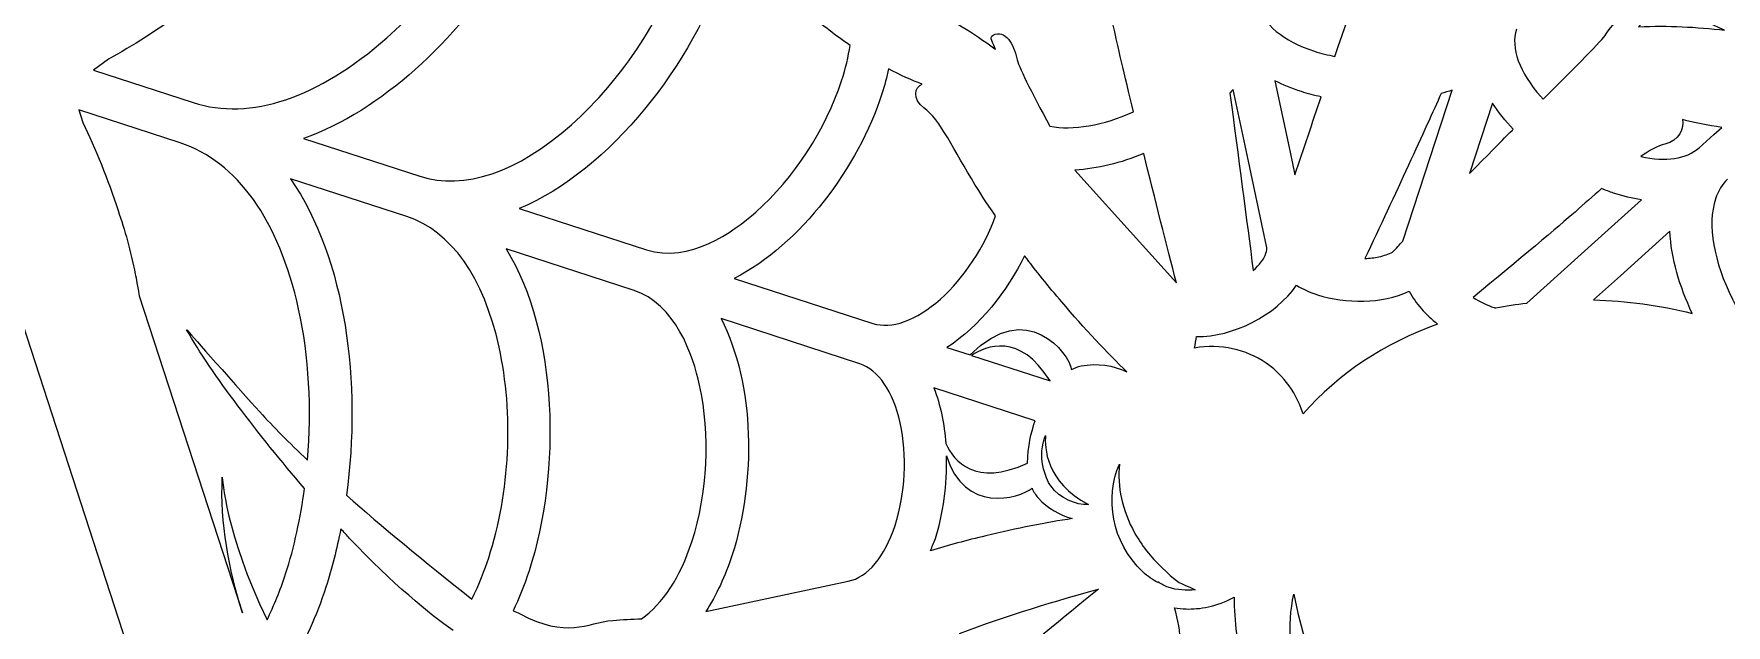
# Model space of a CAD drawing. Header units: millimetres. Extents: x -210 to 134, y -139 to 86.
# Drawn here: x -68.91 to -40.12, y -64.29 to -54.24 of the extents above; entities that cross this region are included whole.
import ezdxf

# ---------------------------------------------------------------- set-up
doc = ezdxf.new("R2010")
doc.units = ezdxf.units.MM
doc.header["$MEASUREMENT"] = 0
for name, color, linetype in [('Side 1 Detail', 7, 'Continuous'), ('Side 1 Outline', 7, 'Continuous'), ('Side 1 Scoring', 7, 'Continuous')]:
    doc.layers.add(name, color=color, linetype=linetype)

msp = doc.modelspace()

# ---------------------------------------------------------------- linework, layer by layer
at = {"layer": 'Side 1 Detail', "color": 250, "lineweight": 9}
for points, knots in [([(-62.9027, -54.3003), (-62.5076, -53.9493), (-62.1352, -53.5393), (-61.7986, -53.0945), (-61.7986, -53.0945), (-62.108, -53.1386), (-62.3942, -53.1869), (-62.6519, -53.2413), (-62.6519, -53.2413), (-63.8181, -53.49), (-64.4865, -53.6444), (-64.4802, -53.641), (-64.4802, -53.641), (-63.7416, -53.3061), (-62.6075, -52.9626), (-61.5157, -52.6966), (-61.5157, -52.6966), (-61.0534, -52.0138), (-60.6765, -51.2683), (-60.435, -50.5255), (-60.435, -50.5255), (-60.4243, -50.4928), (-60.4181, -50.4618), (-60.4081, -50.4291), (-60.4081, -50.4291), (-61.862, -51.2028), (-62.4631, -51.9501), (-62.4631, -51.9501), (-62.4631, -51.9501), (-61.9095, -51.1146), (-61.125, -50.4415), (-60.2679, -49.9061), (-60.2679, -49.9061), (-60.2166, -49.6756), (-60.1859, -49.4551), (-60.1656, -49.2409)], [0, 0, 0, 0, 0.1, 0.1, 0.1, 0.1, 0.2, 0.2, 0.2, 0.2, 0.3, 0.3, 0.3, 0.3, 0.4, 0.4, 0.4, 0.4, 0.5, 0.5, 0.5, 0.5, 0.6, 0.6, 0.6, 0.6, 0.7, 0.7, 0.7, 0.7, 0.8, 0.8, 0.8, 0.8, 1, 1, 1, 1]), ([(-48.0736, -53.7357), (-48.0041, -54.0681), (-47.6578, -54.3579), (-47.1235, -54.5315), (-47.1235, -54.5315), (-47.0122, -54.5677), (-46.8941, -54.5938), (-46.7749, -54.618), (-46.7749, -54.618), (-46.7449, -54.5298), (-46.7139, -54.4392), (-46.6846, -54.3534), (-46.6846, -54.3534), (-46.3001, -53.2275), (-45.9539, -52.2891), (-45.937, -52.1137), (-45.937, -52.1137), (-45.9343, -52.0865), (-45.9294, -52.0596), (-45.9257, -52.0328), (-45.9257, -52.0328), (-46.5158, -52.0197), (-47.1032, -51.9294), (-47.6217, -51.7627), (-47.6217, -51.7627), (-47.9872, -51.6438), (-48.3117, -51.4912), (-48.5894, -51.3114)], [0, 0, 0, 0, 0.125, 0.125, 0.125, 0.125, 0.25, 0.25, 0.25, 0.25, 0.375, 0.375, 0.375, 0.375, 0.5, 0.5, 0.5, 0.5, 0.625, 0.625, 0.625, 0.625, 0.75, 0.75, 0.75, 0.75, 1, 1, 1, 1]), ([(-43.6863, -54.157), (-43.7893, -54.474), (-43.6395, -54.8908), (-43.2743, -55.3022), (-43.2743, -55.3022), (-43.2612, -55.317), (-43.2443, -55.3297), (-43.2309, -55.3442), (-43.2309, -55.3442), (-42.6646, -54.7782), (-42.2319, -54.3499), (-42.1599, -54.2369), (-42.1599, -54.2369), (-41.9787, -53.9544), (-41.6796, -53.7074), (-41.5367, -53.9465), (-41.5367, -53.9465), (-41.4988, -54.0106), (-41.5453, -54.0537), (-41.6101, -54.1153), (-41.6101, -54.1153), (-41.1067, -54.0916), (-40.6189, -54.1188), (-40.1456, -54.1711), (-40.1456, -54.1711), (-41.1581, -53.7557), (-42.1627, -52.9981), (-42.7332, -52.1099)], [0, 0, 0, 0, 0.125, 0.125, 0.125, 0.125, 0.25, 0.25, 0.25, 0.25, 0.375, 0.375, 0.375, 0.375, 0.5, 0.5, 0.5, 0.5, 0.625, 0.625, 0.625, 0.625, 0.75, 0.75, 0.75, 0.75, 1, 1, 1, 1]), ([(-59.7639, -55.7827), (-58.8957, -55.0128), (-58.163, -53.8914), (-57.8019, -52.7828), (-57.8019, -52.7828), (-58.9818, -52.8344), (-59.9868, -52.8972), (-60.8384, -52.9812), (-60.8384, -52.9812), (-61.7421, -54.363), (-62.9892, -55.5454), (-64.3187, -56.0132)], [0, 0, 0, 0, 0.25, 0.25, 0.25, 0.25, 0.5, 0.5, 0.5, 0.5, 1, 1, 1, 1]), ([(-52.1878, -54.6562), (-52.1682, -54.7592), (-51.9466, -55.2195), (-51.6221, -55.8062), (-51.6221, -55.8062), (-51.239, -55.8816), (-50.7109, -55.7903), (-50.2003, -55.5609), (-50.2003, -55.5609), (-50.355, -54.9243), (-50.4804, -54.3934), (-50.5321, -54.1546), (-50.5321, -54.1546), (-50.6361, -53.6685), (-50.7188, -53.2186), (-50.8228, -52.873), (-50.8228, -52.873), (-51.732, -53.4308), (-52.8144, -53.7705), (-53.7467, -53.7222)], [0, 0, 0, 0, 0.1666667, 0.1666667, 0.1666667, 0.1666667, 0.3333333, 0.3333333, 0.3333333, 0.3333333, 0.5, 0.5, 0.5, 0.5, 0.6666667, 0.6666667, 0.6666667, 0.6666667, 1, 1, 1, 1]), ([(-65.3119, -52.9778), (-65.3873, -53.0498), (-65.4879, -53.1452), (-65.5031, -53.1586), (-65.5031, -53.1586), (-65.7987, -53.4297), (-66.0953, -53.6682), (-66.383, -53.8669), (-66.383, -53.8669), (-66.7929, -54.1643), (-67.2284, -54.4395), (-67.6356, -54.6652)], [0, 0, 0, 0, 0.25, 0.25, 0.25, 0.25, 0.5, 0.5, 0.5, 0.5, 1, 1, 1, 1]), ([(-56.6254, -57.2652), (-55.9798, -56.6923), (-55.4341, -55.8578), (-55.1668, -55.0331), (-55.1668, -55.0331), (-55.0985, -54.8233), (-55.0507, -54.6225), (-55.0224, -54.4323), (-55.0224, -54.4323), (-55.2646, -54.2666), (-55.4996, -54.0864), (-55.7083, -53.9038), (-55.7083, -53.9038), (-56.0487, -53.6027), (-56.1555, -53.1893), (-57.0516, -53.0646), (-57.0516, -53.0646), (-57.0819, -53.0601), (-57.1039, -53.0522), (-57.1308, -53.0463), (-57.1308, -53.0463), (-57.6975, -54.7378), (-59.0921, -56.5541), (-60.6493, -57.2056)], [0, 0, 0, 0, 0.1428571, 0.1428571, 0.1428571, 0.1428571, 0.2857143, 0.2857143, 0.2857143, 0.2857143, 0.4285714, 0.4285714, 0.4285714, 0.4285714, 0.5714286, 0.5714286, 0.5714286, 0.5714286, 0.7142857, 0.7142857, 0.7142857, 0.7142857, 1, 1, 1, 1]), ([(-53.6871, -53.7887), (-53.305, -53.9909), (-52.9254, -54.2187), (-52.5616, -54.4895), (-52.5616, -54.4895), (-52.5574, -54.4929), (-52.5551, -54.4967), (-52.5516, -54.5005), (-52.5516, -54.5005), (-52.5822, -54.3782), (-52.6715, -54.2996), (-52.5895, -54.2576), (-52.5895, -54.2576), (-52.3866, -54.1522), (-52.2353, -54.413), (-52.1878, -54.6562)], [0, 0, 0, 0, 0.2, 0.2, 0.2, 0.2, 0.4, 0.4, 0.4, 0.4, 0.6, 0.6, 0.6, 0.6, 1, 1, 1, 1]), ([(-67.6356, -54.6652), (-67.6356, -54.6652), (-67.8929, -54.8519), (-67.8929, -54.8519), (-67.8929, -54.8519), (-67.8929, -54.8519), (-66.1949, -55.4038), (-66.1949, -55.4038)], [0, 0, 0, 0, 0.3333333, 0.3333333, 0.3333333, 0.3333333, 1, 1, 1, 1]), ([(-53.4873, -58.7479), (-53.0818, -58.3879), (-52.727, -57.8481), (-52.5495, -57.33), (-52.5495, -57.33), (-52.7087, -57.0995), (-52.8293, -56.9138), (-52.8927, -56.8073), (-52.8927, -56.8073), (-53.2527, -56.2203), (-53.4942, -55.6884), (-53.7663, -55.4947), (-53.7663, -55.4947), (-53.9699, -55.3483), (-53.9255, -55.1361), (-53.7939, -55.0903), (-53.7939, -55.0903), (-53.973, -55.0269), (-54.1684, -54.936), (-54.3689, -54.8288), (-54.3689, -54.8288), (-54.4002, -54.9694), (-54.433, -55.1106), (-54.4802, -55.256), (-54.4802, -55.256), (-54.8881, -56.4993), (-55.8627, -57.8226), (-56.9933, -58.3934)], [0, 0, 0, 0, 0.125, 0.125, 0.125, 0.125, 0.25, 0.25, 0.25, 0.25, 0.375, 0.375, 0.375, 0.375, 0.5, 0.5, 0.5, 0.5, 0.625, 0.625, 0.625, 0.625, 0.75, 0.75, 0.75, 0.75, 1, 1, 1, 1]), ([(-48.504, -55.1795), (-48.5212, -55.2009), (-48.5429, -55.2209), (-48.5611, -55.2422), (-48.5611, -55.2422), (-48.4185, -56.3126), (-48.2742, -57.4192), (-48.1649, -58.2619), (-48.1649, -58.2619), (-48.0571, -58.164), (-47.9782, -58.061), (-47.9479, -57.968), (-47.9479, -57.968), (-47.9324, -57.9208), (-47.93, -57.8839), (-47.9369, -57.8488)], [0, 0, 0, 0, 0.2, 0.2, 0.2, 0.2, 0.4, 0.4, 0.4, 0.4, 0.6, 0.6, 0.6, 0.6, 1, 1, 1, 1]), ([(-47.9369, -57.8488), (-47.9369, -57.8488), (-48.3014, -56.1366), (-48.3014, -56.1366), (-48.3014, -56.1366), (-48.3014, -56.1366), (-48.504, -55.1795), (-48.504, -55.1795)], [0, 0, 0, 0, 0.3333333, 0.3333333, 0.3333333, 0.3333333, 1, 1, 1, 1]), ([(-47.4573, -56.634), (-47.3082, -56.1903), (-47.1566, -55.7425), (-47.0091, -55.307), (-47.0091, -55.307), (-47.1249, -55.2815), (-47.2379, -55.2525), (-47.3454, -55.2184), (-47.3454, -55.2184), (-47.5076, -55.1657), (-47.6592, -55.1027), (-47.7981, -55.0321)], [0, 0, 0, 0, 0.25, 0.25, 0.25, 0.25, 0.5, 0.5, 0.5, 0.5, 1, 1, 1, 1]), ([(-44.7825, -55.1919), (-44.8425, -55.215), (-44.9066, -55.2326), (-44.969, -55.2519), (-44.969, -55.2519), (-45.2273, -55.8313), (-45.7606, -56.9868), (-46.2643, -58.0572), (-46.2643, -58.0572), (-46.1819, -58.0527), (-46.1013, -58.0441), (-46.0259, -58.0276)], [0, 0, 0, 0, 0.25, 0.25, 0.25, 0.25, 0.5, 0.5, 0.5, 0.5, 1, 1, 1, 1]), ([(-66.4174, -56.09), (-66.4174, -56.09), (-68.1441, -55.5288), (-68.1441, -55.5288), (-68.1441, -55.5288), (-68.1441, -55.5288), (-68.0748, -55.7407), (-68.0748, -55.7407)], [0, 0, 0, 0, 0.3333333, 0.3333333, 0.3333333, 0.3333333, 1, 1, 1, 1]), ([(-68.0748, -55.7407), (-67.8588, -56.1893), (-67.6473, -56.7105), (-67.4747, -57.2394), (-67.4747, -57.2394), (-67.3607, -57.5653), (-67.2608, -57.9321), (-67.1812, -58.3235), (-67.1812, -58.3235), (-67.175, -58.3528), (-67.1233, -58.6318), (-67.114, -58.6897)], [0, 0, 0, 0, 0.25, 0.25, 0.25, 0.25, 0.5, 0.5, 0.5, 0.5, 1, 1, 1, 1]), ([(-40.1938, -55.8262), (-40.4349, -55.7928), (-40.663, -55.7483), (-40.8653, -55.6921), (-40.8653, -55.6921), (-40.8239, -55.8348), (-40.9235, -56.0597), (-41.1612, -56.1121), (-41.1612, -56.1121), (-41.2793, -56.1383), (-41.4182, -56.2151), (-41.5711, -56.3216), (-41.5711, -56.3216), (-41.1471, -56.4135), (-40.7936, -56.3639), (-40.581, -56.1745)], [0, 0, 0, 0, 0.2, 0.2, 0.2, 0.2, 0.4, 0.4, 0.4, 0.4, 0.6, 0.6, 0.6, 0.6, 1, 1, 1, 1]), ([(-40.581, -56.1745), (-40.581, -56.1745), (-40.3306, -55.9495), (-40.3306, -55.9495), (-40.3306, -55.9495), (-40.3306, -55.9495), (-40.1938, -55.8262), (-40.1938, -55.8262)], [0, 0, 0, 0, 0.3333333, 0.3333333, 0.3333333, 0.3333333, 1, 1, 1, 1]), ([(-64.9395, -64.2022), (-64.8244, -63.96), (-64.7169, -63.7041), (-64.6253, -63.4216), (-64.6253, -63.4216), (-64.4758, -62.9613), (-64.3707, -62.4687), (-64.3028, -61.9657), (-64.3028, -61.9657), (-65.0835, -61.061), (-65.8776, -60.0247), (-66.3082, -59.2668), (-66.3082, -59.2668), (-66.3113, -59.2602), (-65.861, -59.778), (-65.0638, -60.6644), (-65.0638, -60.6644), (-64.8348, -60.919), (-64.5609, -61.1929), (-64.2508, -61.4841), (-64.2508, -61.4841), (-64.1795, -60.6117), (-64.2256, -59.7239), (-64.4027, -58.9175), (-64.4027, -58.9175), (-64.7355, -57.4068), (-65.4511, -56.4029), (-66.4174, -56.09)], [0, 0, 0, 0, 0.125, 0.125, 0.125, 0.125, 0.25, 0.25, 0.25, 0.25, 0.375, 0.375, 0.375, 0.375, 0.5, 0.5, 0.5, 0.5, 0.625, 0.625, 0.625, 0.625, 0.75, 0.75, 0.75, 0.75, 1, 1, 1, 1]), ([(-44.4842, -56.6092), (-44.2334, -56.3543), (-43.9881, -56.1052), (-43.7566, -55.8716), (-43.7566, -55.8716), (-43.7518, -55.8665), (-43.747, -55.8617), (-43.7421, -55.8568)], [0, 0, 0, 0, 0.3333333, 0.3333333, 0.3333333, 0.3333333, 1, 1, 1, 1]), ([(-49.4717, -58.4703), (-49.6343, -57.8443), (-49.8382, -57.034), (-50.026, -56.272), (-50.026, -56.272), (-50.4129, -56.4315), (-50.816, -56.5324), (-51.1987, -56.5517)], [0, 0, 0, 0, 0.3333333, 0.3333333, 0.3333333, 0.3333333, 1, 1, 1, 1]), ([(-42.0362, -56.9431), (-42.1031, -56.921), (-42.1709, -56.8935), (-42.2392, -56.8666), (-42.2392, -56.8666), (-42.3825, -56.993), (-42.5327, -57.1277), (-42.6891, -57.2652), (-42.6891, -57.2652), (-42.9485, -57.4922), (-43.6529, -58.082), (-44.4232, -58.7183), (-44.4232, -58.7183), (-44.3085, -58.7914), (-44.1869, -58.852), (-44.067, -58.8909), (-44.067, -58.8909), (-44.0574, -58.894), (-44.0488, -58.8951), (-44.0391, -58.8978), (-44.0391, -58.8978), (-43.8655, -58.8637), (-43.6901, -58.8351), (-43.512, -58.8137)], [0, 0, 0, 0, 0.1428571, 0.1428571, 0.1428571, 0.1428571, 0.2857143, 0.2857143, 0.2857143, 0.2857143, 0.4285714, 0.4285714, 0.4285714, 0.4285714, 0.5714286, 0.5714286, 0.5714286, 0.5714286, 0.7142857, 0.7142857, 0.7142857, 0.7142857, 1, 1, 1, 1]), ([(-43.512, -58.8137), (-43.512, -58.8137), (-42.2963, -57.7189), (-42.2963, -57.7189), (-42.2963, -57.7189), (-42.2963, -57.7189), (-41.5625, -57.0581), (-41.5625, -57.0581)], [0, 0, 0, 0, 0.3333333, 0.3333333, 0.3333333, 0.3333333, 1, 1, 1, 1]), ([(-40.3034, -57.045), (-40.4422, -57.4726), (-40.3316, -58.1241), (-40.0129, -58.7459), (-40.0129, -58.7459), (-39.9027, -58.9629), (-39.7718, -59.1621), (-39.6309, -59.3374), (-39.6309, -59.3374), (-39.1885, -59.5152), (-38.7568, -59.7333), (-38.3441, -59.9951)], [0, 0, 0, 0, 0.25, 0.25, 0.25, 0.25, 0.5, 0.5, 0.5, 0.5, 1, 1, 1, 1]), ([(-63.5904, -62.0831), (-62.9944, -62.6054), (-62.284, -63.19), (-61.4579, -63.8477), (-61.4579, -63.8477), (-61.3318, -63.5959), (-61.2353, -63.3496), (-61.1695, -63.147), (-61.1695, -63.147), (-60.8081, -62.0353), (-60.7427, -60.6965), (-60.9928, -59.5637), (-60.9928, -59.5637), (-61.2543, -58.3738), (-61.8124, -57.5849), (-62.5644, -57.3417)], [0, 0, 0, 0, 0.2, 0.2, 0.2, 0.2, 0.4, 0.4, 0.4, 0.4, 0.6, 0.6, 0.6, 0.6, 1, 1, 1, 1]), ([(-46.0259, -58.0276), (-45.9363, -58.008), (-45.8605, -57.979), (-45.7961, -57.9456), (-45.7961, -57.9456), (-45.7368, -57.8849), (-45.6779, -57.8247), (-45.6176, -57.7633)], [0, 0, 0, 0, 0.3333333, 0.3333333, 0.3333333, 0.3333333, 1, 1, 1, 1]), ([(-41.0778, -57.5925), (-41.0778, -57.5925), (-41.9177, -58.349), (-41.9177, -58.349), (-41.9177, -58.349), (-41.9177, -58.349), (-42.3745, -58.7607), (-42.3745, -58.7607)], [0, 0, 0, 0, 0.3333333, 0.3333333, 0.3333333, 0.3333333, 1, 1, 1, 1]), ([(-42.3745, -58.7607), (-41.8178, -58.7772), (-41.2538, -58.851), (-40.6961, -58.9891), (-40.6961, -58.9891), (-40.9145, -58.5371), (-41.0547, -58.0503), (-41.0778, -57.5925)], [0, 0, 0, 0, 0.3333333, 0.3333333, 0.3333333, 0.3333333, 1, 1, 1, 1]), ([(-60.8725, -57.8919), (-59.9878, -59.3464), (-59.933, -61.6639), (-60.4836, -63.3692), (-60.4836, -63.3692), (-60.5625, -63.6121), (-60.6545, -63.8367), (-60.7544, -64.0496), (-60.7544, -64.0496), (-60.7172, -64.0637), (-60.6803, -64.0772), (-60.6372, -64.0995), (-60.6372, -64.0995), (-59.839, -64.5254), (-59.5093, -64.2532), (-59.0573, -64.2105), (-59.0573, -64.2105), (-58.9002, -64.1964), (-58.7355, -64.1888), (-58.5702, -64.1853), (-58.5702, -64.1853), (-58.2119, -63.9335), (-57.9111, -63.4808), (-57.7137, -62.8724), (-57.7137, -62.8724), (-57.4454, -62.0463), (-57.3961, -61.0513), (-57.5818, -60.2087)], [0, 0, 0, 0, 0.125, 0.125, 0.125, 0.125, 0.25, 0.25, 0.25, 0.25, 0.375, 0.375, 0.375, 0.375, 0.5, 0.5, 0.5, 0.5, 0.625, 0.625, 0.625, 0.625, 0.75, 0.75, 0.75, 0.75, 1, 1, 1, 1]), ([(-51.2559, -59.9441), (-51.2045, -59.9162), (-51.1505, -59.8952), (-51.094, -59.8841), (-51.094, -59.8841), (-50.8122, -59.829), (-50.5496, -59.8731), (-50.313, -59.9851), (-50.313, -59.9851), (-50.6347, -59.6706), (-51.042, -59.2468), (-51.4206, -58.7958), (-51.4206, -58.7958), (-51.6469, -58.534), (-51.8605, -58.2656), (-52.0548, -58.01), (-52.0548, -58.01), (-52.3532, -58.616), (-52.821, -59.2103), (-53.374, -59.5692)], [0, 0, 0, 0, 0.1666667, 0.1666667, 0.1666667, 0.1666667, 0.3333333, 0.3333333, 0.3333333, 0.3333333, 0.5, 0.5, 0.5, 0.5, 0.6666667, 0.6666667, 0.6666667, 0.6666667, 1, 1, 1, 1]), ([(-47.9469, -59.8338), (-47.7229, -59.9851), (-47.4508, -60.2741), (-47.3154, -60.7003), (-47.3154, -60.7003), (-46.7146, -60.0068), (-45.9218, -59.4955), (-45.0279, -59.1703), (-45.0279, -59.1703), (-45.227, -59.0115), (-45.3999, -58.8227), (-45.514, -58.6129), (-45.514, -58.6129), (-45.9742, -58.8317), (-46.5919, -58.8244), (-47.0691, -58.6739), (-47.0691, -58.6739), (-47.2014, -58.6312), (-47.3219, -58.5767), (-47.4281, -58.512), (-47.4281, -58.512), (-47.7867, -59.0256), (-48.5084, -59.3939), (-49.132, -59.3822), (-49.132, -59.3822), (-49.1378, -59.4466), (-49.1489, -59.5124), (-49.163, -59.5796), (-49.163, -59.5796), (-48.7186, -59.499), (-48.2862, -59.6051), (-47.9469, -59.8338)], [0, 0, 0, 0, 0.1111111, 0.1111111, 0.1111111, 0.1111111, 0.2222222, 0.2222222, 0.2222222, 0.2222222, 0.3333333, 0.3333333, 0.3333333, 0.3333333, 0.4444444, 0.4444444, 0.4444444, 0.4444444, 0.5555556, 0.5555556, 0.5555556, 0.5555556, 0.6666667, 0.6666667, 0.6666667, 0.6666667, 0.7777778, 0.7777778, 0.7777778, 0.7777778, 1, 1, 1, 1]), ([(-57.2173, -59.079), (-56.6368, -60.2056), (-56.6258, -61.8482), (-57.0271, -63.0943), (-57.0271, -63.0943), (-57.146, -63.4601), (-57.2979, -63.7847), (-57.4784, -64.061)], [0, 0, 0, 0, 0.3333333, 0.3333333, 0.3333333, 0.3333333, 1, 1, 1, 1]), ([(-53.5968, -60.2555), (-53.4842, -60.5483), (-53.4184, -60.8736), (-53.3925, -61.205), (-53.3925, -61.205), (-53.2582, -61.4999), (-52.8989, -61.945), (-52.0021, -61.5368)], [0, 0, 0, 0, 0.3333333, 0.3333333, 0.3333333, 0.3333333, 1, 1, 1, 1]), ([(-55.0531, -63.5459), (-54.7206, -63.4767), (-54.4312, -63.1311), (-54.2576, -62.5972), (-54.2576, -62.5972), (-54.0819, -62.0559), (-54.0502, -61.4051), (-54.1715, -60.8532)], [0, 0, 0, 0, 0.3333333, 0.3333333, 0.3333333, 0.3333333, 1, 1, 1, 1]), ([(-52.0021, -61.5368), (-52.0014, -61.2629), (-51.9339, -60.9921), (-51.8946, -60.8743), (-51.8946, -60.8743), (-51.8939, -60.8715), (-51.8898, -60.8591), (-51.8891, -60.856), (-51.8891, -60.856), (-51.8857, -60.8457), (-51.8788, -60.8277), (-51.8743, -60.8154)], [0, 0, 0, 0, 0.25, 0.25, 0.25, 0.25, 0.5, 0.5, 0.5, 0.5, 1, 1, 1, 1]), ([(-51.6958, -61.0644), (-51.8447, -61.4072), (-51.7024, -61.7955), (-51.6087, -61.925), (-51.6087, -61.925), (-51.4526, -62.1414), (-51.1818, -62.2516), (-50.9696, -62.2399), (-50.9696, -62.2399), (-51.6931, -61.8568), (-51.7203, -61.2608), (-51.6958, -61.0644)], [0, 0, 0, 0, 0.25, 0.25, 0.25, 0.25, 0.5, 0.5, 0.5, 0.5, 1, 1, 1, 1]), ([(-53.3843, -61.4096), (-53.3698, -61.903), (-53.437, -62.3998), (-53.5713, -62.8187), (-53.5713, -62.8187), (-53.5955, -62.8931), (-53.6285, -62.9565), (-53.6564, -63.0264), (-53.6564, -63.0264), (-53.3578, -62.9368), (-53.0384, -62.849), (-52.7128, -62.7732), (-52.7128, -62.7732), (-52.194, -62.6437), (-51.6679, -62.5455), (-51.2425, -62.48), (-51.2425, -62.48), (-51.4567, -62.4194), (-51.6555, -62.3078), (-51.8226, -62.1276), (-51.8226, -62.1276), (-51.8674, -62.0794), (-51.9012, -62.0232), (-51.928, -61.9615), (-51.928, -61.9615), (-52.154, -62.1431), (-53.0845, -62.4004), (-53.3843, -61.4096)], [0, 0, 0, 0, 0.125, 0.125, 0.125, 0.125, 0.25, 0.25, 0.25, 0.25, 0.375, 0.375, 0.375, 0.375, 0.5, 0.5, 0.5, 0.5, 0.625, 0.625, 0.625, 0.625, 0.75, 0.75, 0.75, 0.75, 1, 1, 1, 1]), ([(-50.4415, -61.5529), (-50.6847, -62.1159), (-50.5844, -62.88), (-50.0449, -63.3837), (-50.0449, -63.3837), (-49.9571, -63.466), (-49.8727, -63.5215), (-49.7893, -63.5676), (-49.7893, -63.5676), (-49.7883, -63.5645), (-49.7873, -63.5611), (-49.7862, -63.558), (-49.7862, -63.558), (-49.7301, -63.5907), (-49.6708, -63.62), (-49.6115, -63.6482), (-49.6115, -63.6482), (-49.4562, -63.6985), (-49.3056, -63.7048), (-49.154, -63.6927), (-49.154, -63.6927), (-49.184, -63.6772), (-49.214, -63.6624), (-49.2429, -63.6458), (-49.2429, -63.6458), (-49.4534, -63.5687), (-49.4862, -63.5297), (-49.7173, -63.3131), (-49.7173, -63.3131), (-49.9106, -63.1329), (-50.0656, -62.9313), (-50.1834, -62.7191), (-50.1834, -62.7191), (-50.3915, -62.345), (-50.4814, -61.9374), (-50.4415, -61.5529)], [0, 0, 0, 0, 0.1, 0.1, 0.1, 0.1, 0.2, 0.2, 0.2, 0.2, 0.3, 0.3, 0.3, 0.3, 0.4, 0.4, 0.4, 0.4, 0.5, 0.5, 0.5, 0.5, 0.6, 0.6, 0.6, 0.6, 0.7, 0.7, 0.7, 0.7, 0.8, 0.8, 0.8, 0.8, 1, 1, 1, 1]), ([(-65.3567, -64.082), (-65.5971, -63.3334), (-65.7356, -62.5537), (-65.7022, -61.7762), (-65.7022, -61.7762), (-65.7022, -61.7762), (-65.6553, -62.7288), (-64.9395, -64.2022)], [0, 0, 0, 0, 0.3333333, 0.3333333, 0.3333333, 0.3333333, 1, 1, 1, 1]), ([(-61.7769, -64.3817), (-62.1638, -64.1175), (-62.8139, -63.5756), (-63.5353, -62.8162), (-63.5353, -62.8162), (-63.5842, -62.7649), (-63.6358, -62.7074), (-63.6855, -62.6537), (-63.6855, -62.6537), (-63.7533, -62.9954), (-63.8364, -63.3282), (-63.9387, -63.6438), (-63.9387, -63.6438), (-64.0996, -64.1388), (-64.3008, -64.5774), (-64.5298, -64.9674), (-64.5298, -64.9674), (-64.4306, -65.1372), (-64.3235, -65.3119), (-64.2067, -65.491)], [0, 0, 0, 0, 0.1666667, 0.1666667, 0.1666667, 0.1666667, 0.3333333, 0.3333333, 0.3333333, 0.3333333, 0.5, 0.5, 0.5, 0.5, 0.6666667, 0.6666667, 0.6666667, 0.6666667, 1, 1, 1, 1]), ([(-52.6477, -65.2096), (-51.9191, -64.5977), (-51.1939, -63.9962), (-50.7956, -63.6796), (-50.7956, -63.6796), (-51.4888, -63.8677), (-52.3559, -64.1275), (-53.1586, -64.4313), (-53.1586, -64.4313), (-52.9633, -64.6659), (-52.7893, -64.9285), (-52.6477, -65.2096)], [0, 0, 0, 0, 0.25, 0.25, 0.25, 0.25, 0.5, 0.5, 0.5, 0.5, 1, 1, 1, 1]), ([(-49.307, -64.0169), (-49.3731, -64.0148), (-49.4396, -64.0079), (-49.5065, -63.9976), (-49.5065, -63.9976), (-49.441, -64.2005), (-49.4031, -64.4079), (-49.4069, -64.606), (-49.4069, -64.606), (-49.2839, -64.616), (-49.1558, -64.6425), (-49.0255, -64.6849), (-49.0255, -64.6849), (-48.7923, -64.7627), (-48.5525, -64.8888), (-48.3396, -65.0494), (-48.3396, -65.0494), (-48.4375, -64.6404), (-48.4902, -64.227), (-48.4884, -63.816), (-48.4884, -63.816), (-48.7868, -63.9769), (-49.0869, -64.0251), (-49.307, -64.0169)], [0, 0, 0, 0, 0.1428571, 0.1428571, 0.1428571, 0.1428571, 0.2857143, 0.2857143, 0.2857143, 0.2857143, 0.4285714, 0.4285714, 0.4285714, 0.4285714, 0.5714286, 0.5714286, 0.5714286, 0.5714286, 0.7142857, 0.7142857, 0.7142857, 0.7142857, 1, 1, 1, 1]), ([(-43.7797, -68.233), (-43.9961, -68.1344), (-44.2052, -68.0325), (-44.3933, -67.9257), (-44.3933, -67.9257), (-44.6734, -67.7669), (-44.9276, -67.5994), (-45.1629, -67.4258), (-45.1629, -67.4258), (-45.5122, -67.1671), (-45.8137, -66.8935), (-46.0734, -66.61), (-46.0734, -66.61), (-46.154, -66.5221), (-46.2309, -66.4333), (-46.3036, -66.3437), (-46.3036, -66.3437), (-46.5306, -66.0633), (-46.7211, -65.7749), (-46.8786, -65.4828), (-46.8786, -65.4828), (-47.1845, -64.915), (-47.3709, -64.3325), (-47.4735, -63.7671), (-47.4735, -63.7671), (-47.5951, -64.2911), (-47.5338, -64.8944), (-47.3002, -65.5052), (-47.3002, -65.5052), (-47.2113, -65.7384), (-47.0946, -65.9723), (-46.955, -66.2038), (-46.955, -66.2038), (-46.6894, -66.6441), (-46.3353, -67.0737), (-45.8919, -67.4637), (-45.8919, -67.4637), (-45.6314, -67.6932), (-45.3389, -67.9078), (-45.0186, -68.1045), (-45.0186, -68.1045), (-44.9545, -68.1438), (-44.8921, -68.1841), (-44.8256, -68.222), (-44.8256, -68.222), (-44.6289, -68.3336), (-44.426, -68.4304), (-44.2207, -68.5207), (-44.2207, -68.5207), (-43.9444, -68.6423), (-43.6619, -68.747), (-43.3732, -68.8317), (-43.3732, -68.8317), (-42.552, -69.0725), (-41.6879, -69.168), (-40.8239, -69.149), (-40.8239, -69.149), (-40.7764, -69.1477), (-40.7288, -69.1494), (-40.6809, -69.1473), (-40.6809, -69.1473), (-40.7354, -69.1401), (-40.7943, -69.1284), (-40.8501, -69.1198), (-40.8501, -69.1198), (-41.4781, -69.0202), (-42.1861, -68.8372), (-42.8627, -68.6002), (-42.8627, -68.6002), (-43.1814, -68.4883), (-43.49, -68.3653), (-43.7797, -68.233)], [0, 0, 0, 0, 0.0526316, 0.0526316, 0.0526316, 0.0526316, 0.1052632, 0.1052632, 0.1052632, 0.1052632, 0.1578947, 0.1578947, 0.1578947, 0.1578947, 0.2105263, 0.2105263, 0.2105263, 0.2105263, 0.2631579, 0.2631579, 0.2631579, 0.2631579, 0.3157895, 0.3157895, 0.3157895, 0.3157895, 0.3684211, 0.3684211, 0.3684211, 0.3684211, 0.4210526, 0.4210526, 0.4210526, 0.4210526, 0.4736842, 0.4736842, 0.4736842, 0.4736842, 0.5263158, 0.5263158, 0.5263158, 0.5263158, 0.5789474, 0.5789474, 0.5789474, 0.5789474, 0.6315789, 0.6315789, 0.6315789, 0.6315789, 0.6842105, 0.6842105, 0.6842105, 0.6842105, 0.7368421, 0.7368421, 0.7368421, 0.7368421, 0.7894737, 0.7894737, 0.7894737, 0.7894737, 0.8421053, 0.8421053, 0.8421053, 0.8421053, 0.8947368, 0.8947368, 0.8947368, 0.8947368, 1, 1, 1, 1])]:
    msp.add_open_spline(points, degree=3, knots=knots, dxfattribs=at)
for points in [[(-66.1949, -55.4038), (-65.2285, -55.7187), (-64.0599, -55.327), (-62.9027, -54.3003)], [(-47.7981, -55.0321), (-47.7981, -55.0321), (-47.539, -56.2492), (-47.539, -56.2492)], [(-45.6176, -57.7633), (-45.6176, -57.7633), (-44.7825, -55.1919), (-44.7825, -55.1919)], [(-44.0963, -55.4148), (-44.0963, -55.4148), (-44.4842, -56.6092), (-44.4842, -56.6092)], [(-43.7421, -55.8568), (-43.8744, -55.7166), (-43.9957, -55.5698), (-44.0963, -55.4148)], [(-62.3419, -56.6558), (-61.5901, -56.901), (-60.6751, -56.5906), (-59.7639, -55.7827)], [(-64.3187, -56.0132), (-64.3187, -56.0132), (-62.3419, -56.6558), (-62.3419, -56.6558)], [(-47.539, -56.2492), (-47.539, -56.2492), (-47.4573, -56.634), (-47.4573, -56.634)], [(-62.5644, -57.3417), (-62.5644, -57.3417), (-64.5423, -56.6992), (-64.5423, -56.6992)], [(-64.5423, -56.6992), (-63.5966, -58.0689), (-63.3285, -60.1763), (-63.5904, -62.0831)], [(-51.1987, -56.5517), (-51.1987, -56.5517), (-50.6788, -57.1294), (-50.6788, -57.1294)], [(-40.0946, -56.7078), (-40.1893, -56.7936), (-40.2572, -56.9031), (-40.3023, -57.0416)], [(-41.5625, -57.0581), (-41.7162, -57.0337), (-41.875, -56.9954), (-42.0362, -56.9431)], [(-60.6493, -57.2056), (-60.6493, -57.2056), (-58.4854, -57.9087), (-58.4854, -57.9087)], [(-58.4854, -57.9087), (-57.7613, -58.1423), (-57.0099, -57.6059), (-56.6254, -57.2652)], [(-50.6788, -57.1294), (-50.6788, -57.1294), (-49.4717, -58.4703), (-49.4717, -58.4703)], [(-40.3023, -57.0416), (-40.3023, -57.0416), (-40.3034, -57.045), (-40.3034, -57.045)], [(-58.7121, -58.5943), (-58.7121, -58.5943), (-60.8725, -57.8919), (-60.8725, -57.8919)], [(-56.9933, -58.3934), (-56.9933, -58.3934), (-54.6366, -59.1593), (-54.6366, -59.1593)], [(-67.114, -58.6897), (-67.114, -58.6897), (-65.3567, -64.082), (-65.3567, -64.082)], [(-57.5818, -60.2087), (-57.6927, -59.706), (-57.9862, -58.8282), (-58.7121, -58.5943)], [(-52.9805, -59.6971), (-52.0138, -58.7163), (-51.2966, -59.674), (-51.2559, -59.9441)], [(-54.6366, -59.1593), (-54.3182, -59.2634), (-53.899, -59.1138), (-53.4873, -58.7479)], [(-54.8588, -59.8456), (-54.8588, -59.8456), (-57.2173, -59.079), (-57.2173, -59.079)], [(-53.374, -59.5692), (-53.374, -59.5692), (-52.9805, -59.6971), (-52.9805, -59.6971)], [(-51.6211, -60.1391), (-52.1361, -59.3061), (-52.7118, -59.5428), (-52.9571, -59.7046)], [(-54.1715, -60.8532), (-54.2893, -60.3151), (-54.5408, -59.9482), (-54.8588, -59.8456)], [(-52.9571, -59.7046), (-52.9571, -59.7046), (-51.6211, -60.1391), (-51.6211, -60.1391)], [(-51.8743, -60.8154), (-51.8743, -60.8154), (-53.5968, -60.2555), (-53.5968, -60.2555)], [(-57.4784, -64.061), (-57.4784, -64.061), (-55.0531, -63.5459), (-55.0531, -63.5459)]]:
    msp.add_open_spline(points, degree=3, dxfattribs=at)
at = {"layer": 'Side 1 Outline', "color": 250, "lineweight": 35}
msp.add_open_spline([(-63.8711, -82.0464), (-63.8711, -82.0464), (-71.1973, -59.499), (-71.1973, -59.499)], degree=3, dxfattribs=at)
at = {"layer": 'Side 1 Scoring', "color": 250, "lineweight": 18}
msp.add_open_spline([(-61.4582, -82.6883), (-61.4582, -82.6883), (-70.7241, -54.1698), (-70.7241, -54.1698)], degree=3, dxfattribs=at)

doc.saveas('drawing.dxf')
